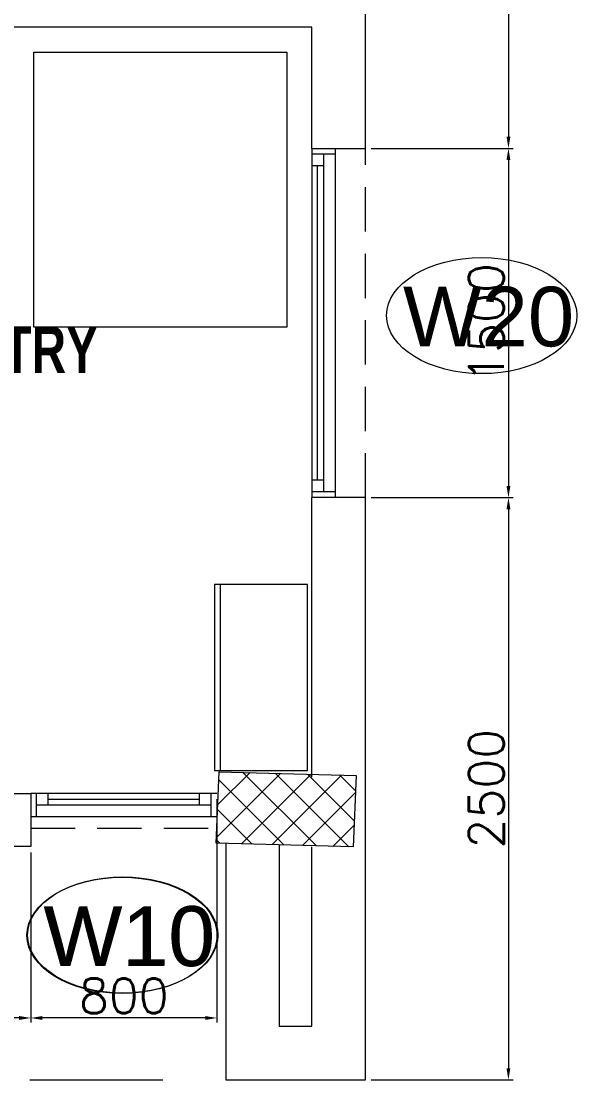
# Model space of a CAD drawing. Header units: millimetres. Extents: x -2143172 to 5255, y -610845 to 279739.
# Drawn here: x -1059606 to -1057218, y -595618 to -591072 of the extents above; entities that cross this region are included whole.
import ezdxf

# ---------------------------------------------------------------- set-up
doc = ezdxf.new("R2010")
doc.units = ezdxf.units.MM
doc.header["$LTSCALE"] = 30
doc.linetypes.add('HIDDEN', pattern=[9.525, 6.35, -3.175])
doc.linetypes.add('HIDDEN2', pattern=[0.1875, 0.125, -0.0625])
doc.layers.get('0').update_dxf_attribs({"lineweight": 5})
doc.layers.get('Defpoints').update_dxf_attribs({"lineweight": 5})
for name, color, linetype, lineweight in [('72_EGR_BASE_TEXT', 7, 'Continuous', 5), ('Al Window tag', 5, 'Continuous', 5), ('Aluminum', 7, 'Continuous', 5), ('C-HYDR-CTCH', 6, 'Continuous', 5), ('dims.', 152, 'Continuous', 5), ('Hatch', 252, 'Continuous', 5), ('LOADING', 163, 'Continuous', 5), ('Proj', 7, 'HIDDEN2', 5), ('Structure', 20, 'Continuous', 5), ('Walls', 32, 'Continuous', 5)]:
    doc.layers.add(name, color=color, linetype=linetype, lineweight=lineweight)
doc.styles.add('SIMPLEX', font='SIMPLEX.shx', dxfattribs={"height": 150})
doc.styles.add('TTLB-A0-JeddahDP$0$swis721', font='swiss.ttf')
doc.styles.add('X3G_ENTITY_9EC9', font='swisscl.ttf', dxfattribs={"height": 0.2})
doc.dimstyles.new('Buk', dxfattribs={"dimtxt": 150, "dimasz": 50, "dimexe": 20, "dimexo": 25, "dimgap": 20, "dimtad": 1, "dimdec": 0, "dimrnd": 5, "dimdsep": 46, "dimtxsty": 'SIMPLEX', "dimcen": 0, "dimdle": 20, "dimclrd": 256, "dimclre": 256, "dimclrt": 256, "dimadec": 0, "dimazin": 0, "dimtfac": 0.0075, "dimtdec": 0, "dimtmove": 1, "dimatfit": 2, "dimldrblk": 'ARCHTICK', "dimfxl": 1, "dimtolj": 1, "dimtzin": 0, "dimlwd": -1, "dimlwe": -1, "dimarcsym": 0})

# ---------------------------------------------------------------- blocks, each defined once
blk = doc.blocks.new('*D725')
at = {"layer": 'Defpoints', "color": 0, "transparency": 16777216}
for p in [(-1058764.8, -594388.1, 0.1), (-1059564.8, -594616.5, 0.1), (-1059564.8, -595352.5)]:
    blk.add_point(p, dxfattribs=at)
at = {"layer": 'dims.', "linetype": 'Continuous', "transparency": 16777216}
for p, q in [((-1058764.8, -594413.1), (-1058764.8, -595372.5)), ((-1059564.8, -594641.5), (-1059564.8, -595372.5))]:
    blk.add_line(p, q, dxfattribs=at)
at = {"layer": 'dims.', "transparency": 16777216}
blk.add_line((-1058814.8, -595352.5), (-1059514.8, -595352.5), dxfattribs=at)
for points in [[(-1059514.8, -595344.2), (-1059514.8, -595360.8), (-1059564.8, -595352.5)], [(-1058814.8, -595344.2), (-1058814.8, -595360.8), (-1058764.8, -595352.5)]]:
    blk.add_solid(points, dxfattribs=at)
at = {"layer": 'dims.', "transparency": 16777216, "insert": (-1059164.8, -595257.5), "char_height": 150, "attachment_point": 5, "style": 'SIMPLEX'}
blk.add_mtext('\\A1;800', dxfattribs=at)
blk = doc.blocks.new('_ArchTick')
at = {"color": 0, "linetype": 'ByBlock', "const_width": 0.15}
blk.add_lwpolyline([(-0.5, -0.5), (0.5, 0.5)], dxfattribs=at)
blk = doc.blocks.new('*D726')
at = {"layer": 'Defpoints', "color": 0, "transparency": 16777216}
for p in [(-1060597, -594618.1, 0.1), (-1059564.8, -594616.5, 0.1), (-1060597, -595352.5)]:
    blk.add_point(p, dxfattribs=at)
at = {"layer": 'dims.', "linetype": 'Continuous', "transparency": 16777216}
for p, q in [((-1060597, -594643.1), (-1060597, -595372.5)), ((-1059564.8, -594641.5), (-1059564.8, -595372.5))]:
    blk.add_line(p, q, dxfattribs=at)
at = {"layer": 'dims.', "transparency": 16777216}
blk.add_line((-1059614.8, -595352.5), (-1060547, -595352.5), dxfattribs=at)
for points in [[(-1060547, -595344.2), (-1060547, -595360.8), (-1060597, -595352.5)], [(-1059614.8, -595344.2), (-1059614.8, -595360.8), (-1059564.8, -595352.5)]]:
    blk.add_solid(points, dxfattribs=at)
at = {"layer": 'dims.', "transparency": 16777216, "insert": (-1060080.9, -595257.5), "char_height": 150, "attachment_point": 5, "style": 'SIMPLEX'}
blk.add_mtext('\\A1;1030', dxfattribs=at)
blk = doc.blocks.new('*D205')
at = {"layer": 'Defpoints', "color": 0, "transparency": 16777216}
for p in [(-1058127, -589668.1, 0.1), (-1058127, -591618.1, 0.1), (-1057512.4, -591618.1)]:
    blk.add_point(p, dxfattribs=at)
at = {"layer": 'dims.', "linetype": 'Continuous', "transparency": 16777216}
for p, q in [((-1058102, -589668.1), (-1057492.4, -589668.1)), ((-1058102, -591618.1), (-1057492.4, -591618.1))]:
    blk.add_line(p, q, dxfattribs=at)
at = {"layer": 'dims.', "transparency": 16777216}
blk.add_line((-1057512.4, -589718.1), (-1057512.4, -591568.1), dxfattribs=at)
for points in [[(-1057520.7, -589718.1), (-1057504.1, -589718.1), (-1057512.4, -589668.1)], [(-1057520.7, -591568.1), (-1057504.1, -591568.1), (-1057512.4, -591618.1)]]:
    blk.add_solid(points, dxfattribs=at)
at = {"layer": 'dims.', "transparency": 16777216, "insert": (-1057607.4, -590643.1), "char_height": 150, "attachment_point": 5, "rotation": 90, "style": 'SIMPLEX'}
blk.add_mtext('\\A1;1950', dxfattribs=at)
blk = doc.blocks.new('*D206')
at = {"layer": 'Defpoints', "color": 0, "transparency": 16777216}
for p in [(-1058127, -591618.1, 0.1), (-1058127, -593118.1, 0.1), (-1057512.4, -593118.1)]:
    blk.add_point(p, dxfattribs=at)
at = {"layer": 'dims.', "linetype": 'Continuous', "transparency": 16777216}
for p, q in [((-1058102, -591618.1), (-1057492.4, -591618.1)), ((-1058102, -593118.1), (-1057492.4, -593118.1))]:
    blk.add_line(p, q, dxfattribs=at)
at = {"layer": 'dims.', "transparency": 16777216}
blk.add_line((-1057512.4, -591668.1), (-1057512.4, -593068.1), dxfattribs=at)
for points in [[(-1057520.7, -591668.1), (-1057504.1, -591668.1), (-1057512.4, -591618.1)], [(-1057520.7, -593068.1), (-1057504.1, -593068.1), (-1057512.4, -593118.1)]]:
    blk.add_solid(points, dxfattribs=at)
at = {"layer": 'dims.', "transparency": 16777216, "insert": (-1057607.4, -592368.1), "char_height": 150, "attachment_point": 5, "rotation": 90, "style": 'SIMPLEX'}
blk.add_mtext('\\A1;1500', dxfattribs=at)
blk = doc.blocks.new('*D207')
at = {"layer": 'Defpoints', "color": 0, "transparency": 16777216}
for p in [(-1058127, -593118.1, 0.1), (-1058127, -595618.1, 0.1), (-1057512.4, -595618.1)]:
    blk.add_point(p, dxfattribs=at)
at = {"layer": 'dims.', "linetype": 'Continuous', "transparency": 16777216}
for p, q in [((-1058102, -593118.1), (-1057492.4, -593118.1)), ((-1058102, -595618.1), (-1057492.4, -595618.1))]:
    blk.add_line(p, q, dxfattribs=at)
at = {"layer": 'dims.', "transparency": 16777216}
blk.add_line((-1057512.4, -593168.1), (-1057512.4, -595568.1), dxfattribs=at)
for points in [[(-1057520.7, -593168.1), (-1057504.1, -593168.1), (-1057512.4, -593118.1)], [(-1057520.7, -595568.1), (-1057504.1, -595568.1), (-1057512.4, -595618.1)]]:
    blk.add_solid(points, dxfattribs=at)
at = {"layer": 'dims.', "transparency": 16777216, "insert": (-1057607.4, -594368.1), "char_height": 150, "attachment_point": 5, "rotation": 90, "style": 'SIMPLEX'}
blk.add_mtext('\\A1;2500', dxfattribs=at)
blk = doc.blocks.new('A$C47696aed')
at = {"layer": 'Hatch'}
h = blk.add_hatch(dxfattribs=at)
h.set_pattern_fill('ANSI37', color=256, scale=30)
h.paths.add_polyline_path([(50952.7, 21917.9), (50348.7, 21909.7), (50352.6, 21621.3), (50956.6, 21629.5)])
h.paths.add_polyline_path([(43791.9, 21910.1), (43208.4, 21904.7), (43188.5, 21613.3), (43772, 21618.7)])
h.paths.add_polyline_path([(29414.9, 21902.8), (28815.8, 21898.7), (28810.1, 21605.6), (29409.2, 21609.7)])
h.paths.add_polyline_path([(36600.2, 21904.9), (35999, 21897.4), (35990.7, 21611.8), (36591.9, 21619.3)])
h.paths.add_polyline_path([(22195.7, 21912), (21589.3, 21890.2), (21603.8, 21597.6), (22210.2, 21619.5)])
h.paths.add_polyline_path([(15459.1, 21901.7), (14237.2, 21925.6), (14230.7, 21629.5), (15452.7, 21605.5)])
h.paths.add_polyline_path([(15473.2, 14701.6), (14258.2, 14685.8), (14244.7, 14393.4), (15459.7, 14409.1)])
h.paths.add_polyline_path([(15447.1, 7508.4), (14244, 7492.4), (14238.3, 7199.4), (15441.4, 7215.3)])
h.paths.add_polyline_path([(15465.6, 309.7), (14269, 298.3), (14271.8, 3.8), (15468.5, 15.2)])
h.paths.add_polyline_path([(7830.6, 311.8), (7227.1, 308.1), (7237.7, 22.6), (7841.3, 26.3)])
h.paths.add_polyline_path([(7815.2, 7509.8), (7218.4, 7511.4), (7218.2, 7210.2), (7815.1, 7208.6)])
h.paths.add_polyline_path([(7825.1, 14699.4), (7205.8, 14700.6), (7195.2, 14397.6), (7814.5, 14396.4)])
h.paths.add_polyline_path([(7801.7, 21878.7), (7201.1, 21893.2), (7197.5, 21603.6), (7798.1, 21589.1)])
h.paths.add_polyline_path([(602.6, 21876.9), (0, 21899.6), (1.9, 21611.2), (604.5, 21588.5)])
h.paths.add_polyline_path([(610.4, 7498.6), (8.3, 7491.6), (11.7, 7200), (613.7, 7206.9)])
h.paths.add_polyline_path([(627.9, 303.9), (29.5, 302.9), (34.3, 2.3), (632.7, 3.3)])
h.paths.add_polyline_path([(22214.6, 317.2), (21608.9, 304.3), (21614.6, 3.1), (22220.3, 16)])
h.paths.add_polyline_path([(22208.1, 7509.7), (21613.7, 7492.1), (21615.8, 7195.5), (22210.2, 7213.1)])
h.paths.add_polyline_path([(22199.3, 14717.7), (21600.4, 14710), (21604.4, 14409.9), (22203.4, 14417.6)])
h.paths.add_polyline_path([(29399.7, 14702.4), (28797.7, 14707.1), (28802, 14415), (29403.9, 14410.3)])
h.paths.add_polyline_path([(29403.4, 7519.8), (28799.6, 7502.2), (28813, 7202.1), (29413.1, 7223.2)])
h.paths.add_polyline_path([(29419.5, 303.8), (28815.7, 310.4), (28813.3, 24.7), (29417.2, 18.1)])
h.paths.add_polyline_path([(36618, 314.2), (36020.7, 299.7), (36029.7, 0), (36627, 14.6)])
h.paths.add_polyline_path([(36610.7, 7502.6), (36009.5, 7504.5), (36010.6, 7207.3), (36611.9, 7205.4)])
h.paths.add_polyline_path([(36574.3, 14706.4), (35993.4, 14711.1), (36013.1, 14421.3), (36594, 14416.6)])
h.paths.add_polyline_path([(43777.6, 14705.7), (43180, 14719.4), (43182, 14427.5), (43779.6, 14413.8)])
h.paths.add_polyline_path([(43778.6, 7507.1), (43210.2, 7499.5), (43212, 7205.4), (43780.5, 7213)])
h.paths.add_polyline_path([(43815.7, 310), (43210.4, 307.3), (43211.8, 2.8), (43817, 5.4)])
h.paths.add_polyline_path([(50989.9, 309.5), (50401.9, 325.5), (50388.7, 18.3), (50976.7, 2.3)])
h.paths.add_polyline_path([(50974.1, 7508.9), (50370.9, 7510), (50368.9, 7213.4), (50972.2, 7212.3)])
at = {"layer": 'C-HYDR-CTCH', "color": 4, "flags": 128}
blk.add_lwpolyline([(50388.7, 18.3), (50401.9, 325.5), (50989.9, 309.5), (50976.7, 2.3), (50388.7, 18.3)], dxfattribs=at)
blk = doc.blocks.new('A$C10F73263')
at = {"layer": 'Al Window tag'}
blk.add_ellipse((0, 0), major_axis=(408.6, 0), ratio=0.610025, dxfattribs=at)
at = {"layer": 'Al Window tag', "insert": (-338.2, 123.8, 0), "char_height": 256, "attachment_point": 1, "style": 'TTLB-A0-JeddahDP$0$swis721'}
blk.add_mtext_dynamic_manual_height_columns('W10', width=1569.457, gutter_width=9406.5, heights=[480.3], dxfattribs=at)
blk = doc.blocks.new('A$C72AA4327')
at = {"layer": 'Al Window tag'}
blk.add_ellipse((499.9, 31.9, -0.2), major_axis=(408.6, 0), ratio=0.610025, dxfattribs=at)
at = {"layer": 'Al Window tag', "insert": (161.7, 155.7, -0.3), "char_height": 256, "attachment_point": 1, "style": 'TTLB-A0-JeddahDP$0$swis721'}
blk.add_mtext_dynamic_manual_height_columns('W20', width=1569.457, gutter_width=9406.5, heights=[480.3], dxfattribs=at)
blk = doc.blocks.new('GF21027-P')
at = {"color": 0}
for p, q in [((0.4, 0.4), (-0.4, 0.4)), ((-0.4, 0.4), (-0.4, 0)), ((0.4, 0), (0.4, 0.4)), ((-0.4, 0.025), (0.4, 0.025)), ((-0.4, 0), (0.4, 0))]:
    blk.add_line(p, q, dxfattribs=at)

msp = doc.modelspace()

# ---------------------------------------------------------------- linework, layer by layer
at = {"layer": 'Al Window tag'}
msp.add_ellipse((-1059172.4, -594997.6, 0.2), major_axis=(408.6, 0), ratio=0.610025, dxfattribs=at)
at = {"layer": 'Aluminum'}
for p, q in [((-1058357, -591618.1, 0.2), (-1058357, -593118.1, 0.2)), ((-1058257, -591643.1, 0.2), (-1058357, -591643.1, 0.2)), ((-1058307, -591643.1, 0.2), (-1058307, -593093.1, 0.2)), ((-1058257, -591618.1, 0.2), (-1058257, -593118.1, 0.2)), ((-1058307, -591693.1, 0.2), (-1058357, -591693.1, 0.2)), ((-1058332, -593043.1, 0.2), (-1058332, -591693.1, 0.2)), ((-1058307, -593043.1, 0.2), (-1058357, -593043.1, 0.2)), ((-1058257, -593093.1, 0.2), (-1058357, -593093.1, 0.2)), ((-1058764.8, -594388.1, 0.2), (-1059564.8, -594388.1, 0.2)), ((-1059539.8, -594488.1, 0.2), (-1059539.8, -594388.1, 0.2)), ((-1059489.8, -594438.1, 0.2), (-1059489.8, -594388.1, 0.2)), ((-1059489.8, -594413.1, 0.2), (-1058839.8, -594413.1, 0.2)), ((-1058839.8, -594438.1, 0.2), (-1058839.8, -594388.1, 0.2)), ((-1058789.8, -594488.1, 0.2), (-1058789.8, -594388.1, 0.2)), ((-1058789.8, -594438.1, 0.2), (-1059539.8, -594438.1, 0.2)), ((-1058764.8, -594488.1, 0.2), (-1059564.8, -594488.1, 0.2))]:
    msp.add_line(p, q, dxfattribs=at)
at = {"layer": 'LOADING', "elevation": 0}
msp.add_lwpolyline([(-1059551, -591205), (-1058464.8, -591205), (-1058464.8, -592386.3), (-1059551, -592386.3)], close=True, dxfattribs=at)
at = {"layer": 'Proj', "linetype": 'HIDDEN'}
for p, q in [((-1058127, -593118.1, 0.2), (-1058127, -591618.1, 0.2)), ((-1059564.8, -594538.1, 0.2), (-1058764.8, -594538.1, 0.2))]:
    msp.add_line(p, q, dxfattribs=at)
at = {"layer": 'Proj', "linetype": 'HIDDEN', "ltscale": 3, "elevation": 0.2}
msp.add_lwpolyline([(-1058727, -571718.1), (-1110147, -571718.1), (-1110147, -595618.1), (-1058727, -595618.1)], dxfattribs=at)
at = {"layer": 'Walls'}
for p, q in [((-1058127, -591618.1, 0.2), (-1058127, -589668.1, 0.2)), ((-1058357, -591098.1, 0.2), (-1062557, -591098.1, 0.2)), ((-1058357, -591618.1, 0.2), (-1058357, -591098.1, 0.2)), ((-1058357, -591618.1, 0.2), (-1058127, -591618.1, 0.2)), ((-1058357, -594318.1, 0.2), (-1058357, -593118.1, 0.2)), ((-1058127, -593118.1, 0.2), (-1058357, -593118.1, 0.2)), ((-1058127, -594618.1, 0.2), (-1058127, -593118.1, 0.2)), ((-1060597, -594388.1, 0.2), (-1059564.8, -594388.1, 0.2)), ((-1059564.8, -594388.1, 0.2), (-1059564.8, -594616.5, 0.2)), ((-1059564.8, -594616.5, 0.2), (-1060597, -594618.1, 0.2)), ((-1058497, -594609.5, 0.2), (-1058497, -595388.1, 0.2)), ((-1058357, -595388.1, 0.2), (-1058357, -594618.1, 0.2)), ((-1058497, -595388.1, 0.2), (-1058357, -595388.1, 0.2))]:
    msp.add_line(p, q, dxfattribs=at)
at = {"layer": 'Walls', "elevation": 0.2}
msp.add_lwpolyline([(-1058727, -594603.2), (-1058727, -595618.1), (-1058127, -595618.1), (-1058127, -594618.1)], dxfattribs=at)

# ---------------------------------------------------------------- block references
at = {"layer": 'Al Window tag'}
for name, p in [('A$C72AA4327', (-1058127, -592368.1, 0.2)), ('A$C10F73263', (-1059169.4, -594996.2))]:
    msp.add_blockref(name, p, dxfattribs=at)
at = {"layer": 'LOADING', "color": 1, "xscale": 1000, "yscale": 1000, "zscale": 1000, "rotation": 270.0000000209117}
msp.add_blockref('GF21027-P', (-1058775.2, -593890.3, 0.2), dxfattribs=at)
at = {"layer": 'Structure', "color": 3}
msp.add_blockref('A$C47696aed', (-1109156.4, -594620.4, 0.2), dxfattribs=at)

# ---------------------------------------------------------------- texts
at = {"layer": '72_EGR_BASE_TEXT', "insert": (-1059965, -592382.1, 0.2), "char_height": 200, "attachment_point": 2, "style": 'X3G_ENTITY_9EC9'}
msp.add_mtext('{\\fSwis721 LtCn BT|b1|i0|c0|p34;AUDIOMETRY}', dxfattribs=at)
at = {"layer": 'Al Window tag', "insert": (-1059510.6, -594873.8, 0.2), "char_height": 256, "attachment_point": 1, "style": 'TTLB-A0-JeddahDP$0$swis721'}
msp.add_mtext_dynamic_manual_height_columns('W10', width=1569.457, gutter_width=9406.5, heights=[480.3], dxfattribs=at)

# ---------------------------------------------------------------- dimensions: what is measured, and where the dimension line sits
at = {"layer": 'dims.'}
for base, p1, p2, picture, middle in [((-1057512.4, -591618.1, 0.1), (-1058127, -589668.1, 0.2), (-1058127, -591618.1, 0.2), '*D205', (-1057607.4, -590643.1, 0.1)), ((-1057512.4, -593118.1, 0.1), (-1058127, -591618.1, 0.2), (-1058127, -593118.1, 0.2), '*D206', (-1057607.4, -592368.1, 0.1)), ((-1057512.4, -595618.1, 0.1), (-1058127, -593118.1, 0.2), (-1058127, -595618.1, 0.2), '*D207', (-1057607.4, -594368.1, 0.1))]:
    dim = msp.add_linear_dim(base=base, p1=p1, p2=p2, angle=90, dimstyle='Buk', dxfattribs=at)
    dim.commit()
    dim.dimension.update_dxf_attribs({"geometry": picture, "text_midpoint": middle})
for base, p1, p2, picture, middle in [((-1059564.8, -595352.5, 0.1), (-1058764.8, -594388.1, 0.2), (-1059564.8, -594616.5, 0.2), '*D725', (-1059164.8, -595257.5, 0.1)), ((-1060597, -595352.5, 0.1), (-1059564.8, -594616.5, 0.2), (-1060597, -594618.1, 0.2), '*D726', (-1060080.9, -595257.5, 0.1))]:
    dim = msp.add_linear_dim(base=base, p1=p1, p2=p2, dimstyle='Buk', dxfattribs=at)
    dim.commit()
    dim.dimension.update_dxf_attribs({"geometry": picture, "text_midpoint": middle})

doc.saveas('drawing.dxf')
